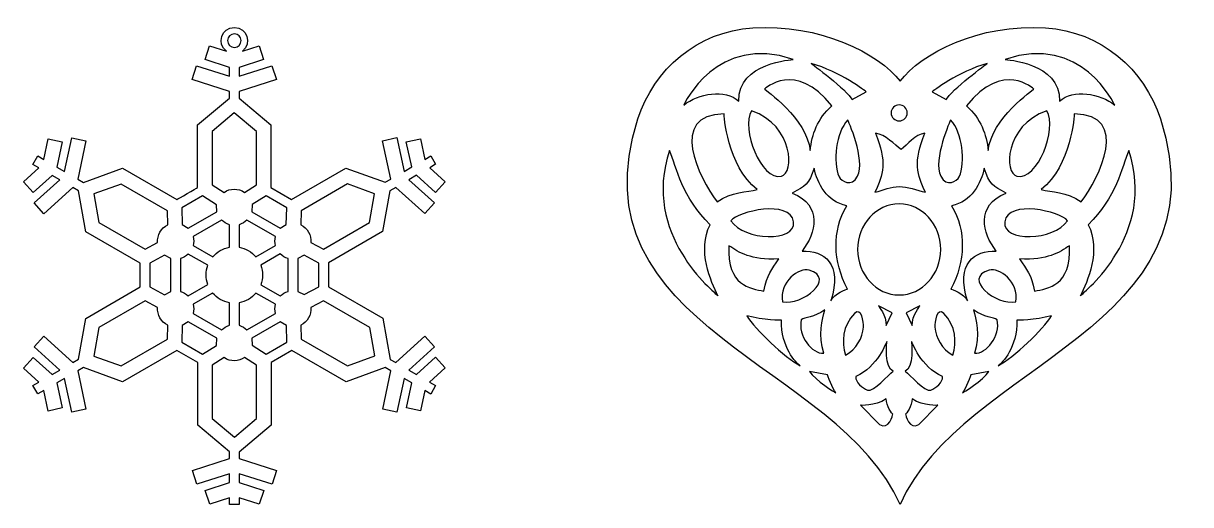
# Model space of a CAD drawing. Header units: centimetres. Extents: x 1 to 126, y -110 to -2.
# Drawn here: x 1.19 to 25.65, y -12.52 to -2.43 of the extents above; entities that cross this region are included whole.
import ezdxf

# ---------------------------------------------------------------- set-up
doc = ezdxf.new("R2010")
doc.units = ezdxf.units.CM
doc.header["$MEASUREMENT"] = 0
doc.layers.add('layer 1', color=7, linetype='Continuous')

msp = doc.modelspace()

# ---------------------------------------------------------------- linework, layer by layer
at = {"layer": 'layer 1', "color": 250}
for points, knots in [([(14.06746, -4.43382), (12.65799, -8.82804), (18.28776, -9.55958), (19.5581, -12.51751), (19.5581, -12.51751), (20.82845, -9.55958), (26.42103, -8.82804), (25.01157, -4.43382), (25.01157, -4.43382), (24.67808, -3.3941), (23.76987, -2.60537), (22.60718, -2.5269), (22.60718, -2.5269), (21.21073, -2.43265), (19.99552, -3.06581), (19.55803, -3.64617), (19.55803, -3.64617), (19.12054, -3.06581), (17.86829, -2.43265), (16.47185, -2.5269), (16.47185, -2.5269), (15.30916, -2.60537), (14.40095, -3.3941), (14.06746, -4.43382)], [0, 0, 0, 0, 0.14285714, 0.14285714, 0.14285714, 0.14285714, 0.28571429, 0.28571429, 0.28571429, 0.28571429, 0.42857143, 0.42857143, 0.42857143, 0.42857143, 0.57142857, 0.57142857, 0.57142857, 0.57142857, 0.71428571, 0.71428571, 0.71428571, 0.71428571, 1, 1, 1, 1]), ([(9.70433, -9.95137), (9.70433, -9.95137), (10.03212, -9.65341), (10.03212, -9.65341), (10.03212, -9.65341), (10.03212, -9.65341), (9.82827, -9.42917), (9.82827, -9.42917), (9.82827, -9.42917), (9.82827, -9.42917), (9.42881, -9.79228), (9.42881, -9.79228), (9.42881, -9.79228), (9.42881, -9.79228), (9.2681, -9.69954), (9.2681, -9.69954), (9.2681, -9.69954), (9.2681, -9.69954), (9.80513, -9.21139), (9.80513, -9.21139), (9.80513, -9.21139), (9.80513, -9.21139), (9.60141, -8.98706), (9.60141, -8.98706), (9.60141, -8.98706), (9.60141, -8.98706), (8.99263, -9.54046), (8.99263, -9.54046), (8.99263, -9.54046), (8.99263, -9.54046), (8.87556, -9.47292), (8.87556, -9.47292), (8.87556, -9.47292), (8.87556, -9.47292), (8.72156, -8.61053), (8.72156, -8.61053), (8.72156, -8.61053), (8.72156, -8.61053), (7.58279, -7.95459), (7.58279, -7.95459), (7.58279, -7.95459), (7.58279, -7.95459), (7.58239, -7.45276), (7.58239, -7.45276), (7.58239, -7.45276), (7.58239, -7.45276), (8.71993, -6.79493), (8.71993, -6.79493), (8.71993, -6.79493), (8.71993, -6.79493), (8.87128, -5.93919), (8.87128, -5.93919), (8.87128, -5.93919), (8.87128, -5.93919), (8.99321, -5.8688), (8.99321, -5.8688), (8.99321, -5.8688), (8.99321, -5.8688), (9.6002, -6.41877), (9.6002, -6.41877), (9.6002, -6.41877), (9.6002, -6.41877), (9.80369, -6.19415), (9.80369, -6.19415), (9.80369, -6.19415), (9.80369, -6.19415), (9.2689, -5.70964), (9.2689, -5.70964), (9.2689, -5.70964), (9.2689, -5.70964), (9.42959, -5.61686), (9.42959, -5.61686), (9.42959, -5.61686), (9.42959, -5.61686), (9.82631, -5.97628), (9.82631, -5.97628), (9.82631, -5.97628), (9.82631, -5.97628), (10.02988, -5.75169), (10.02988, -5.75169), (10.02988, -5.75169), (10.02988, -5.75169), (9.70532, -5.45766), (9.70532, -5.45766), (9.70532, -5.45766), (9.70532, -5.45766), (9.82962, -5.38589), (9.82962, -5.38589), (9.82962, -5.38589), (9.82962, -5.38589), (9.72861, -5.21096), (9.72861, -5.21096), (9.72861, -5.21096), (9.72861, -5.21096), (9.60345, -5.28322), (9.60345, -5.28322), (9.60345, -5.28322), (9.60345, -5.28322), (9.50986, -4.85266), (9.50986, -4.85266), (9.50986, -4.85266), (9.50986, -4.85266), (9.21376, -4.91704), (9.21376, -4.91704), (9.21376, -4.91704), (9.21376, -4.91704), (9.32791, -5.44231), (9.32791, -5.44231), (9.32791, -5.44231), (9.32791, -5.44231), (9.16728, -5.53503), (9.16728, -5.53503), (9.16728, -5.53503), (9.16728, -5.53503), (9.01365, -4.82796), (9.01365, -4.82796), (9.01365, -4.82796), (9.01365, -4.82796), (8.71749, -4.89228), (8.71749, -4.89228), (8.71749, -4.89228), (8.71749, -4.89228), (8.89171, -5.69415), (8.89171, -5.69415), (8.89171, -5.69415), (8.89171, -5.69415), (8.7725, -5.76296), (8.7725, -5.76296), (8.7725, -5.76296), (8.7725, -5.76296), (7.95126, -5.46584), (7.95126, -5.46584), (7.95126, -5.46584), (7.95126, -5.46584), (6.81371, -6.12371), (6.81371, -6.12371), (6.81371, -6.12371), (6.81371, -6.12371), (6.37899, -5.87302), (6.37899, -5.87302), (6.37899, -5.87302), (6.37899, -5.87302), (6.37835, -4.55906), (6.37835, -4.55906), (6.37835, -4.55906), (6.37835, -4.55906), (5.71327, -4), (5.71327, -4), (5.71327, -4), (5.71327, -4), (5.71326, -3.85905), (5.71326, -3.85905), (5.71326, -3.85905), (5.71326, -3.85905), (6.49296, -3.60854), (6.49296, -3.60854), (6.49296, -3.60854), (6.49296, -3.60854), (6.4003, -3.32008), (6.4003, -3.32008), (6.4003, -3.32008), (6.4003, -3.32008), (5.7133, -3.54076), (5.7133, -3.54076), (5.7133, -3.54076), (5.7133, -3.54076), (5.71329, -3.35512), (5.71329, -3.35512), (5.71329, -3.35512), (5.71329, -3.35512), (6.22296, -3.19141), (6.22296, -3.19141), (6.22296, -3.19141), (6.22296, -3.19141), (6.1303, -2.90286), (6.1303, -2.90286), (6.1303, -2.90286), (6.1303, -2.90286), (5.78256, -3.01458), (5.78256, -3.01458), (5.78256, -3.01458), (5.99096, -2.85417), (5.87815, -2.51751), (5.61364, -2.51751), (5.61364, -2.51751), (5.34641, -2.51751), (5.2354, -2.86), (5.44907, -3.01788), (5.44907, -3.01788), (5.44907, -3.01788), (5.09166, -2.90345), (5.09166, -2.90345), (5.09166, -2.90345), (5.09166, -2.90345), (4.9994, -3.19202), (4.9994, -3.19202), (4.9994, -3.19202), (4.9994, -3.19202), (5.51125, -3.35593), (5.51125, -3.35593), (5.51125, -3.35593), (5.51125, -3.35593), (5.51126, -3.54149), (5.51126, -3.54149), (5.51126, -3.54149), (5.51126, -3.54149), (4.82208, -3.32088), (4.82208, -3.32088), (4.82208, -3.32088), (4.82208, -3.32088), (4.72978, -3.60943), (4.72978, -3.60943), (4.72978, -3.60943), (4.72978, -3.60943), (5.51125, -3.8597), (5.51125, -3.8597), (5.51125, -3.8597), (5.51125, -3.8597), (5.51129, -3.99704), (5.51129, -3.99704), (5.51129, -3.99704), (5.51129, -3.99704), (4.84303, -4.55979), (4.84303, -4.55979), (4.84303, -4.55979), (4.84303, -4.55979), (4.84372, -5.8739), (4.84372, -5.8739), (4.84372, -5.8739), (4.82518, -5.88461), (4.42767, -6.11427), (4.40923, -6.12493), (4.40923, -6.12493), (4.40923, -6.12493), (3.27098, -5.46815), (3.27098, -5.46815), (3.27098, -5.46815), (3.27098, -5.46815), (2.45329, -5.7649), (2.45329, -5.7649), (2.45329, -5.7649), (2.45329, -5.7649), (2.33207, -5.69489), (2.33207, -5.69489), (2.33207, -5.69489), (2.33207, -5.69489), (2.5054, -4.89346), (2.5054, -4.89346), (2.5054, -4.89346), (2.5054, -4.89346), (2.20918, -4.82943), (2.20918, -4.82943), (2.20918, -4.82943), (2.20918, -4.82943), (2.0564, -5.53577), (2.0564, -5.53577), (2.0564, -5.53577), (2.0564, -5.53577), (1.89574, -5.44301), (1.89574, -5.44301), (1.89574, -5.44301), (1.89574, -5.44301), (2.0091, -4.91864), (2.0091, -4.91864), (2.0091, -4.91864), (2.0091, -4.91864), (1.71291, -4.8546), (1.71291, -4.8546), (1.71291, -4.8546), (1.71291, -4.8546), (1.62001, -5.28385), (1.62001, -5.28385), (1.62001, -5.28385), (1.62001, -5.28385), (1.49534, -5.21187), (1.49534, -5.21187), (1.49534, -5.21187), (1.49534, -5.21187), (1.39436, -5.38686), (1.39436, -5.38686), (1.39436, -5.38686), (1.39436, -5.38686), (1.51913, -5.45887), (1.51913, -5.45887), (1.51913, -5.45887), (1.51913, -5.45887), (1.19393, -5.75412), (1.19393, -5.75412), (1.19393, -5.75412), (1.19393, -5.75412), (1.39759, -5.97846), (1.39759, -5.97846), (1.39759, -5.97846), (1.39759, -5.97846), (1.7947, -5.618), (1.7947, -5.618), (1.7947, -5.618), (1.7947, -5.618), (1.95543, -5.71076), (1.95543, -5.71076), (1.95543, -5.71076), (1.95543, -5.71076), (1.42047, -6.19643), (1.42047, -6.19643), (1.42047, -6.19643), (1.42047, -6.19643), (1.62414, -6.42073), (1.62414, -6.42073), (1.62414, -6.42073), (1.62414, -6.42073), (2.23097, -5.86988), (2.23097, -5.86988), (2.23097, -5.86988), (2.23097, -5.86988), (2.35093, -5.9391), (2.35093, -5.9391), (2.35093, -5.9391), (2.35093, -5.9391), (2.50363, -6.79795), (2.50363, -6.79795), (2.50363, -6.79795), (2.50363, -6.79795), (3.64186, -7.45478), (3.64186, -7.45478), (3.64186, -7.45478), (3.64186, -7.45478), (3.64193, -7.95649), (3.64193, -7.95649), (3.64193, -7.95649), (3.64193, -7.95649), (2.50389, -8.61354), (2.50389, -8.61354), (2.50389, -8.61354), (2.50389, -8.61354), (2.35185, -9.46986), (2.35185, -9.46986), (2.35185, -9.46986), (2.35185, -9.46986), (2.2305, -9.53993), (2.2305, -9.53993), (2.2305, -9.53993), (2.2305, -9.53993), (1.62325, -8.98916), (1.62325, -8.98916), (1.62325, -8.98916), (1.62325, -8.98916), (1.41972, -9.21347), (1.41972, -9.21347), (1.41972, -9.21347), (1.41972, -9.21347), (1.95487, -9.69906), (1.95487, -9.69906), (1.95487, -9.69906), (1.95487, -9.69906), (1.79413, -9.79187), (1.79413, -9.79187), (1.79413, -9.79187), (1.79413, -9.79187), (1.39682, -9.4314), (1.39682, -9.4314), (1.39682, -9.4314), (1.39682, -9.4314), (1.19319, -9.6559), (1.19319, -9.6559), (1.19319, -9.6559), (1.19319, -9.6559), (1.5185, -9.951), (1.5185, -9.951), (1.5185, -9.951), (1.5185, -9.951), (1.39374, -10.02303), (1.39374, -10.02303), (1.39374, -10.02303), (1.39374, -10.02303), (1.49474, -10.19798), (1.49474, -10.19798), (1.49474, -10.19798), (1.49474, -10.19798), (1.6195, -10.12594), (1.6195, -10.12594), (1.6195, -10.12594), (1.6195, -10.12594), (1.71244, -10.55525), (1.71244, -10.55525), (1.71244, -10.55525), (1.71244, -10.55525), (2.00865, -10.49111), (2.00865, -10.49111), (2.00865, -10.49111), (2.00865, -10.49111), (1.89514, -9.9668), (1.89514, -9.9668), (1.89514, -9.9668), (1.89514, -9.9668), (2.05587, -9.87401), (2.05587, -9.87401), (2.05587, -9.87401), (2.05587, -9.87401), (2.20879, -10.58032), (2.20879, -10.58032), (2.20879, -10.58032), (2.20879, -10.58032), (2.50488, -10.51618), (2.50488, -10.51618), (2.50488, -10.51618), (2.50488, -10.51618), (2.33151, -9.71487), (2.33151, -9.71487), (2.33151, -9.71487), (2.33151, -9.71487), (2.4512, -9.64576), (2.4512, -9.64576), (2.4512, -9.64576), (2.4512, -9.64576), (3.2716, -9.94323), (3.2716, -9.94323), (3.2716, -9.94323), (3.2716, -9.94323), (4.4098, -9.28609), (4.4098, -9.28609), (4.4098, -9.28609), (4.4098, -9.28609), (4.84687, -9.53813), (4.84687, -9.53813), (4.84687, -9.53813), (4.84687, -9.53813), (4.8485, -10.85232), (4.8485, -10.85232), (4.8485, -10.85232), (4.8485, -10.85232), (5.51114, -11.40842), (5.51114, -11.40842), (5.51114, -11.40842), (5.51114, -11.40842), (5.51114, -11.55274), (5.51114, -11.55274), (5.51114, -11.55274), (5.51114, -11.55274), (4.73456, -11.80292), (4.73456, -11.80292), (4.73456, -11.80292), (4.73456, -11.80292), (4.82751, -12.09132), (4.82751, -12.09132), (4.82751, -12.09132), (4.82751, -12.09132), (5.51113, -11.8711), (5.51113, -11.8711), (5.51113, -11.8711), (5.51113, -11.8711), (5.51114, -12.05666), (5.51114, -12.05666), (5.51114, -12.05666), (5.51114, -12.05666), (5.00487, -12.21976), (5.00487, -12.21976), (5.00487, -12.21976), (5.00487, -12.21976), (5.09777, -12.5082), (5.09777, -12.5082), (5.09777, -12.5082), (5.09777, -12.5082), (5.51118, -12.37514), (5.51118, -12.37514), (5.51118, -12.37514), (5.51118, -12.37514), (5.51114, -12.5175), (5.51114, -12.5175), (5.51114, -12.5175), (5.51114, -12.5175), (5.71323, -12.51751), (5.71323, -12.51751), (5.71323, -12.51751), (5.71323, -12.51751), (5.71321, -12.37183), (5.71321, -12.37183), (5.71321, -12.37183), (5.71321, -12.37183), (6.13635, -12.50691), (6.13635, -12.50691), (6.13635, -12.50691), (6.13635, -12.50691), (6.22855, -12.21826), (6.22855, -12.21826), (6.22855, -12.21826), (6.22855, -12.21826), (5.71318, -12.05365), (5.71318, -12.05365), (5.71318, -12.05365), (5.71318, -12.05365), (5.71319, -11.86822), (5.71319, -11.86822), (5.71319, -11.86822), (5.71319, -11.86822), (6.40562, -12.08933), (6.40562, -12.08933), (6.40562, -12.08933), (6.40562, -12.08933), (6.49779, -11.8007), (6.49779, -11.8007), (6.49779, -11.8007), (6.49779, -11.8007), (5.71318, -11.55011), (5.71318, -11.55011), (5.71318, -11.55011), (5.71318, -11.55011), (5.71318, -11.4159), (5.71318, -11.4159), (5.71318, -11.4159), (5.71318, -11.4159), (6.3838, -10.85049), (6.3838, -10.85049), (6.3838, -10.85049), (6.3838, -10.85049), (6.38209, -9.53635), (6.38209, -9.53635), (6.38209, -9.53635), (6.38209, -9.53635), (6.81649, -9.28491), (6.81649, -9.28491), (6.81649, -9.28491), (6.81649, -9.28491), (7.95512, -9.94086), (7.95512, -9.94086), (7.95512, -9.94086), (7.95512, -9.94086), (8.76927, -9.64485), (8.76927, -9.64485), (8.76927, -9.64485), (8.76927, -9.64485), (8.89333, -9.71642), (8.89333, -9.71642), (8.89333, -9.71642), (8.89333, -9.71642), (8.72124, -10.515), (8.72124, -10.515), (8.72124, -10.515), (8.72124, -10.515), (9.01751, -10.57887), (9.01751, -10.57887), (9.01751, -10.57887), (9.01751, -10.57887), (9.16898, -9.87553), (9.16898, -9.87553), (9.16898, -9.87553), (9.16898, -9.87553), (9.32979, -9.96838), (9.32979, -9.96838), (9.32979, -9.96838), (9.32979, -9.96838), (9.21749, -10.48943), (9.21749, -10.48943), (9.21749, -10.48943), (9.21749, -10.48943), (9.51376, -10.5533), (9.51376, -10.5533), (9.51376, -10.5533), (9.51376, -10.5533), (9.60544, -10.12749), (9.60544, -10.12749), (9.60544, -10.12749), (9.60544, -10.12749), (9.72923, -10.19902), (9.72923, -10.19902), (9.72923, -10.19902), (9.72923, -10.19902), (9.83021, -10.02404), (9.83021, -10.02404), (9.83021, -10.02404), (9.83021, -10.02404), (9.70433, -9.95137), (9.70433, -9.95137)], [0, 0, 0, 0, 0.00694444, 0.00694444, 0.00694444, 0.00694444, 0.01388889, 0.01388889, 0.01388889, 0.01388889, 0.02083333, 0.02083333, 0.02083333, 0.02083333, 0.02777778, 0.02777778, 0.02777778, 0.02777778, 0.03472222, 0.03472222, 0.03472222, 0.03472222, 0.04166667, 0.04166667, 0.04166667, 0.04166667, 0.04861111, 0.04861111, 0.04861111, 0.04861111, 0.05555556, 0.05555556, 0.05555556, 0.05555556, 0.0625, 0.0625, 0.0625, 0.0625, 0.06944444, 0.06944444, 0.06944444, 0.06944444, 0.07638889, 0.07638889, 0.07638889, 0.07638889, 0.08333333, 0.08333333, 0.08333333, 0.08333333, 0.09027778, 0.09027778, 0.09027778, 0.09027778, 0.09722222, 0.09722222, 0.09722222, 0.09722222, 0.10416667, 0.10416667, 0.10416667, 0.10416667, 0.11111111, 0.11111111, 0.11111111, 0.11111111, 0.11805556, 0.11805556, 0.11805556, 0.11805556, 0.125, 0.125, 0.125, 0.125, 0.13194444, 0.13194444, 0.13194444, 0.13194444, 0.13888889, 0.13888889, 0.13888889, 0.13888889, 0.14583333, 0.14583333, 0.14583333, 0.14583333, 0.15277778, 0.15277778, 0.15277778, 0.15277778, 0.15972222, 0.15972222, 0.15972222, 0.15972222, 0.16666667, 0.16666667, 0.16666667, 0.16666667, 0.17361111, 0.17361111, 0.17361111, 0.17361111, 0.18055556, 0.18055556, 0.18055556, 0.18055556, 0.1875, 0.1875, 0.1875, 0.1875, 0.19444444, 0.19444444, 0.19444444, 0.19444444, 0.20138889, 0.20138889, 0.20138889, 0.20138889, 0.20833333, 0.20833333, 0.20833333, 0.20833333, 0.21527778, 0.21527778, 0.21527778, 0.21527778, 0.22222222, 0.22222222, 0.22222222, 0.22222222, 0.22916667, 0.22916667, 0.22916667, 0.22916667, 0.23611111, 0.23611111, 0.23611111, 0.23611111, 0.24305556, 0.24305556, 0.24305556, 0.24305556, 0.25, 0.25, 0.25, 0.25, 0.25694444, 0.25694444, 0.25694444, 0.25694444, 0.26388889, 0.26388889, 0.26388889, 0.26388889, 0.27083333, 0.27083333, 0.27083333, 0.27083333, 0.27777778, 0.27777778, 0.27777778, 0.27777778, 0.28472222, 0.28472222, 0.28472222, 0.28472222, 0.29166667, 0.29166667, 0.29166667, 0.29166667, 0.29861111, 0.29861111, 0.29861111, 0.29861111, 0.30555556, 0.30555556, 0.30555556, 0.30555556, 0.3125, 0.3125, 0.3125, 0.3125, 0.31944444, 0.31944444, 0.31944444, 0.31944444, 0.32638889, 0.32638889, 0.32638889, 0.32638889, 0.33333333, 0.33333333, 0.33333333, 0.33333333, 0.34027778, 0.34027778, 0.34027778, 0.34027778, 0.34722222, 0.34722222, 0.34722222, 0.34722222, 0.35416667, 0.35416667, 0.35416667, 0.35416667, 0.36111111, 0.36111111, 0.36111111, 0.36111111, 0.36805556, 0.36805556, 0.36805556, 0.36805556, 0.375, 0.375, 0.375, 0.375, 0.38194444, 0.38194444, 0.38194444, 0.38194444, 0.38888889, 0.38888889, 0.38888889, 0.38888889, 0.39583333, 0.39583333, 0.39583333, 0.39583333, 0.40277778, 0.40277778, 0.40277778, 0.40277778, 0.40972222, 0.40972222, 0.40972222, 0.40972222, 0.41666667, 0.41666667, 0.41666667, 0.41666667, 0.42361111, 0.42361111, 0.42361111, 0.42361111, 0.43055556, 0.43055556, 0.43055556, 0.43055556, 0.4375, 0.4375, 0.4375, 0.4375, 0.44444444, 0.44444444, 0.44444444, 0.44444444, 0.45138889, 0.45138889, 0.45138889, 0.45138889, 0.45833333, 0.45833333, 0.45833333, 0.45833333, 0.46527778, 0.46527778, 0.46527778, 0.46527778, 0.47222222, 0.47222222, 0.47222222, 0.47222222, 0.47916667, 0.47916667, 0.47916667, 0.47916667, 0.48611111, 0.48611111, 0.48611111, 0.48611111, 0.49305556, 0.49305556, 0.49305556, 0.49305556, 0.5, 0.5, 0.5, 0.5, 0.50694444, 0.50694444, 0.50694444, 0.50694444, 0.51388889, 0.51388889, 0.51388889, 0.51388889, 0.52083333, 0.52083333, 0.52083333, 0.52083333, 0.52777778, 0.52777778, 0.52777778, 0.52777778, 0.53472222, 0.53472222, 0.53472222, 0.53472222, 0.54166667, 0.54166667, 0.54166667, 0.54166667, 0.54861111, 0.54861111, 0.54861111, 0.54861111, 0.55555556, 0.55555556, 0.55555556, 0.55555556, 0.5625, 0.5625, 0.5625, 0.5625, 0.56944444, 0.56944444, 0.56944444, 0.56944444, 0.57638889, 0.57638889, 0.57638889, 0.57638889, 0.58333333, 0.58333333, 0.58333333, 0.58333333, 0.59027778, 0.59027778, 0.59027778, 0.59027778, 0.59722222, 0.59722222, 0.59722222, 0.59722222, 0.60416667, 0.60416667, 0.60416667, 0.60416667, 0.61111111, 0.61111111, 0.61111111, 0.61111111, 0.61805556, 0.61805556, 0.61805556, 0.61805556, 0.625, 0.625, 0.625, 0.625, 0.63194444, 0.63194444, 0.63194444, 0.63194444, 0.63888889, 0.63888889, 0.63888889, 0.63888889, 0.64583333, 0.64583333, 0.64583333, 0.64583333, 0.65277778, 0.65277778, 0.65277778, 0.65277778, 0.65972222, 0.65972222, 0.65972222, 0.65972222, 0.66666667, 0.66666667, 0.66666667, 0.66666667, 0.67361111, 0.67361111, 0.67361111, 0.67361111, 0.68055556, 0.68055556, 0.68055556, 0.68055556, 0.6875, 0.6875, 0.6875, 0.6875, 0.69444444, 0.69444444, 0.69444444, 0.69444444, 0.70138889, 0.70138889, 0.70138889, 0.70138889, 0.70833333, 0.70833333, 0.70833333, 0.70833333, 0.71527778, 0.71527778, 0.71527778, 0.71527778, 0.72222222, 0.72222222, 0.72222222, 0.72222222, 0.72916667, 0.72916667, 0.72916667, 0.72916667, 0.73611111, 0.73611111, 0.73611111, 0.73611111, 0.74305556, 0.74305556, 0.74305556, 0.74305556, 0.75, 0.75, 0.75, 0.75, 0.75694444, 0.75694444, 0.75694444, 0.75694444, 0.76388889, 0.76388889, 0.76388889, 0.76388889, 0.77083333, 0.77083333, 0.77083333, 0.77083333, 0.77777778, 0.77777778, 0.77777778, 0.77777778, 0.78472222, 0.78472222, 0.78472222, 0.78472222, 0.79166667, 0.79166667, 0.79166667, 0.79166667, 0.79861111, 0.79861111, 0.79861111, 0.79861111, 0.80555556, 0.80555556, 0.80555556, 0.80555556, 0.8125, 0.8125, 0.8125, 0.8125, 0.81944444, 0.81944444, 0.81944444, 0.81944444, 0.82638889, 0.82638889, 0.82638889, 0.82638889, 0.83333333, 0.83333333, 0.83333333, 0.83333333, 0.84027778, 0.84027778, 0.84027778, 0.84027778, 0.84722222, 0.84722222, 0.84722222, 0.84722222, 0.85416667, 0.85416667, 0.85416667, 0.85416667, 0.86111111, 0.86111111, 0.86111111, 0.86111111, 0.86805556, 0.86805556, 0.86805556, 0.86805556, 0.875, 0.875, 0.875, 0.875, 0.88194444, 0.88194444, 0.88194444, 0.88194444, 0.88888889, 0.88888889, 0.88888889, 0.88888889, 0.89583333, 0.89583333, 0.89583333, 0.89583333, 0.90277778, 0.90277778, 0.90277778, 0.90277778, 0.90972222, 0.90972222, 0.90972222, 0.90972222, 0.91666667, 0.91666667, 0.91666667, 0.91666667, 0.92361111, 0.92361111, 0.92361111, 0.92361111, 0.93055556, 0.93055556, 0.93055556, 0.93055556, 0.9375, 0.9375, 0.9375, 0.9375, 0.94444444, 0.94444444, 0.94444444, 0.94444444, 0.95138889, 0.95138889, 0.95138889, 0.95138889, 0.95833333, 0.95833333, 0.95833333, 0.95833333, 0.96527778, 0.96527778, 0.96527778, 0.96527778, 0.97222222, 0.97222222, 0.97222222, 0.97222222, 0.97916667, 0.97916667, 0.97916667, 0.97916667, 0.98611111, 0.98611111, 0.98611111, 0.98611111, 1, 1, 1, 1]), ([(5.61364, -2.65298), (5.69194, -2.65298), (5.75543, -2.71646), (5.75543, -2.79476), (5.75543, -2.79476), (5.75543, -2.87306), (5.69194, -2.93655), (5.61364, -2.93655), (5.61364, -2.93655), (5.53534, -2.93655), (5.47186, -2.87306), (5.47186, -2.79476), (5.47186, -2.79476), (5.47186, -2.71646), (5.53534, -2.65298), (5.61364, -2.65298)], [0, 0, 0, 0, 0.2, 0.2, 0.2, 0.2, 0.4, 0.4, 0.4, 0.4, 0.6, 0.6, 0.6, 0.6, 1, 1, 1, 1]), ([(17.32169, -3.19018), (17.32169, -3.19018), (16.16096, -3.25235), (16.18169, -4.06074), (16.18169, -4.06074), (15.89149, -3.812), (15.33186, -3.89491), (15.02572, -4.14579), (15.02572, -4.14579), (15.02572, -4.14579), (15.72567, -2.63054), (17.32169, -3.19018)], [0, 0, 0, 0, 0.25, 0.25, 0.25, 0.25, 0.5, 0.5, 0.5, 0.5, 1, 1, 1, 1]), ([(24.05401, -4.14579), (23.74789, -3.89491), (23.18825, -3.812), (22.89806, -4.06074), (22.89806, -4.06074), (22.91879, -3.25235), (21.75804, -3.19018), (21.75804, -3.19018), (21.75804, -3.19018), (23.35405, -2.63054), (24.05401, -4.14579), (24.05401, -4.14579)], [0, 0, 0, 0, 0.25, 0.25, 0.25, 0.25, 0.5, 0.5, 0.5, 0.5, 1, 1, 1, 1]), ([(18.13005, -4.16435), (17.82192, -4.42374), (17.71552, -4.76547), (17.67405, -5.09711), (17.67405, -5.09711), (17.61187, -4.43382), (16.72061, -3.812), (16.72061, -3.812), (16.72061, -3.812), (16.72061, -3.812), (17.36315, -3.19018), (18.13005, -4.16435)], [0, 0, 0, 0, 0.25, 0.25, 0.25, 0.25, 0.5, 0.5, 0.5, 0.5, 1, 1, 1, 1]), ([(18.84973, -3.86768), (18.84973, -3.86768), (18.55261, -4.03144), (18.55261, -4.03144), (18.55261, -4.03144), (18.46171, -3.83272), (17.69478, -3.27309), (17.69478, -3.27309), (17.69478, -3.27309), (18.29589, -3.4389), (18.84973, -3.86768), (18.84973, -3.86768)], [0, 0, 0, 0, 0.25, 0.25, 0.25, 0.25, 0.5, 0.5, 0.5, 0.5, 1, 1, 1, 1]), ([(20.52714, -4.03144), (20.52714, -4.03144), (20.23001, -3.86768), (20.23001, -3.86768), (20.23001, -3.86768), (20.23001, -3.86768), (20.78387, -3.4389), (21.38495, -3.27309), (21.38495, -3.27309), (21.38495, -3.27309), (20.61805, -3.83272), (20.52714, -4.03144)], [0, 0, 0, 0, 0.25, 0.25, 0.25, 0.25, 0.5, 0.5, 0.5, 0.5, 1, 1, 1, 1]), ([(21.40568, -5.09711), (21.36424, -4.76547), (21.25782, -4.42374), (20.94969, -4.16435), (20.94969, -4.16435), (21.71659, -3.19018), (22.35915, -3.812), (22.35915, -3.812), (22.35915, -3.812), (22.35915, -3.812), (21.46787, -4.43382), (21.40568, -5.09711)], [0, 0, 0, 0, 0.25, 0.25, 0.25, 0.25, 0.5, 0.5, 0.5, 0.5, 1, 1, 1, 1]), ([(19.53987, -4.4778), (19.44688, -4.4778), (19.37151, -4.40244), (19.37151, -4.30946), (19.37151, -4.30946), (19.37151, -4.21648), (19.44688, -4.1411), (19.53987, -4.1411), (19.53987, -4.1411), (19.63285, -4.1411), (19.70821, -4.21648), (19.70821, -4.30946), (19.70821, -4.30946), (19.70821, -4.40244), (19.63285, -4.4778), (19.53987, -4.4778)], [0, 0, 0, 0, 0.2, 0.2, 0.2, 0.2, 0.4, 0.4, 0.4, 0.4, 0.6, 0.6, 0.6, 0.6, 1, 1, 1, 1]), ([(6.0754, -4.70029), (6.0754, -4.70029), (6.07597, -5.81827), (6.07597, -5.81827), (6.07597, -5.81827), (6.07597, -5.81827), (5.82634, -5.974), (5.82634, -5.974), (5.82634, -5.974), (5.69682, -5.88523), (5.52653, -5.88552), (5.39732, -5.97474), (5.39732, -5.97474), (5.39732, -5.97474), (5.14663, -5.81876), (5.14663, -5.81876), (5.14663, -5.81876), (5.14663, -5.81876), (5.1461, -4.70068), (5.1461, -4.70068), (5.1461, -4.70068), (5.1461, -4.70068), (5.61058, -4.30958), (5.61058, -4.30958), (5.61058, -4.30958), (5.61058, -4.30958), (6.0754, -4.70029), (6.0754, -4.70029)], [0, 0, 0, 0, 0.125, 0.125, 0.125, 0.125, 0.25, 0.25, 0.25, 0.25, 0.375, 0.375, 0.375, 0.375, 0.5, 0.5, 0.5, 0.5, 0.625, 0.625, 0.625, 0.625, 0.75, 0.75, 0.75, 0.75, 1, 1, 1, 1]), ([(16.56333, -5.91125), (16.35504, -5.9847), (16.02812, -5.94544), (15.72567, -6.17493), (15.72567, -6.17493), (15.3451, -5.65892), (14.6893, -4.35091), (15.87077, -4.33018), (15.87077, -4.33018), (15.87077, -4.33018), (15.93294, -5.42873), (16.56333, -5.91125)], [0, 0, 0, 0, 0.25, 0.25, 0.25, 0.25, 0.5, 0.5, 0.5, 0.5, 1, 1, 1, 1]), ([(17.07297, -5.63602), (16.6378, -5.72669), (16.22313, -4.64109), (16.44748, -4.26472), (16.44748, -4.26472), (17.34241, -4.57891), (17.34129, -5.5801), (17.07297, -5.63602)], [0, 0, 0, 0, 0.33333333, 0.33333333, 0.33333333, 0.33333333, 1, 1, 1, 1]), ([(22.63227, -4.26472), (22.85661, -4.64109), (22.44194, -5.72669), (22.00678, -5.63602), (22.00678, -5.63602), (21.73845, -5.5801), (21.73731, -4.57891), (22.63227, -4.26472)], [0, 0, 0, 0, 0.33333333, 0.33333333, 0.33333333, 0.33333333, 1, 1, 1, 1]), ([(23.35405, -6.17493), (23.05162, -5.94544), (22.7247, -5.9847), (22.51641, -5.91125), (22.51641, -5.91125), (23.14678, -5.42873), (23.20897, -4.33018), (23.20897, -4.33018), (23.20897, -4.33018), (24.39042, -4.35091), (23.73464, -5.65892), (23.35405, -6.17493)], [0, 0, 0, 0, 0.25, 0.25, 0.25, 0.25, 0.5, 0.5, 0.5, 0.5, 1, 1, 1, 1]), ([(18.66897, -5.63602), (18.5446, -5.88474), (18.32867, -5.72869), (18.28024, -5.65152), (18.28024, -5.65152), (18.14617, -5.33631), (18.21335, -4.72534), (18.46171, -4.45455), (18.46171, -4.45455), (18.46171, -4.45455), (18.842, -5.28995), (18.66897, -5.63602)], [0, 0, 0, 0, 0.25, 0.25, 0.25, 0.25, 0.5, 0.5, 0.5, 0.5, 1, 1, 1, 1]), ([(20.7995, -5.65152), (20.75106, -5.72869), (20.53514, -5.88474), (20.41077, -5.63602), (20.41077, -5.63602), (20.23774, -5.28995), (20.61805, -4.45455), (20.61805, -4.45455), (20.61805, -4.45455), (20.86639, -4.72534), (20.93358, -5.33631), (20.7995, -5.65152)], [0, 0, 0, 0, 0.25, 0.25, 0.25, 0.25, 0.5, 0.5, 0.5, 0.5, 1, 1, 1, 1]), ([(20.09128, -5.97329), (19.90603, -5.92104), (19.71367, -5.85413), (19.54085, -5.85443), (19.54085, -5.85443), (19.36806, -5.85413), (19.21447, -5.92104), (19.02922, -5.97329), (19.02922, -5.97329), (19.20789, -5.59455), (19.29079, -5.34583), (19.04086, -4.73621), (19.04086, -4.73621), (19.24992, -4.75229), (19.44883, -4.98391), (19.58098, -5.07826), (19.58098, -5.07826), (19.71313, -4.98391), (19.87058, -4.75229), (20.07965, -4.73621), (20.07965, -4.73621), (19.82972, -5.34583), (19.91262, -5.59455), (20.09128, -5.97329)], [0, 0, 0, 0, 0.14285714, 0.14285714, 0.14285714, 0.14285714, 0.28571429, 0.28571429, 0.28571429, 0.28571429, 0.42857143, 0.42857143, 0.42857143, 0.42857143, 0.57142857, 0.57142857, 0.57142857, 0.57142857, 0.71428571, 0.71428571, 0.71428571, 0.71428571, 1, 1, 1, 1]), ([(14.73073, -5.09711), (14.87048, -5.45051), (14.9995, -6.09201), (15.57987, -6.65165), (15.57987, -6.65165), (15.30294, -7.18617), (15.59843, -7.849), (15.74409, -8.14084), (15.74409, -8.14084), (15.6721, -8.06895), (14.13191, -6.85363), (14.73073, -5.09711)], [0, 0, 0, 0, 0.25, 0.25, 0.25, 0.25, 0.5, 0.5, 0.5, 0.5, 1, 1, 1, 1]), ([(23.49915, -6.65165), (24.07952, -6.09201), (24.20855, -5.45051), (24.34829, -5.09711), (24.34829, -5.09711), (24.94711, -6.85361), (23.40694, -8.06893), (23.33493, -8.14083), (23.33493, -8.14083), (23.4806, -7.84899), (23.77608, -7.18616), (23.49915, -6.65165)], [0, 0, 0, 0, 0.25, 0.25, 0.25, 0.25, 0.5, 0.5, 0.5, 0.5, 1, 1, 1, 1]), ([(18.4407, -6.25302), (18.12898, -6.78702), (18.15079, -7.41857), (18.45596, -8.00193), (18.45596, -8.00193), (18.45596, -8.00193), (18.17151, -8.08184), (18.10934, -8.24766), (18.10934, -8.24766), (18.35929, -7.46267), (17.96425, -7.19056), (17.50584, -7.20435), (17.50584, -7.20435), (17.80099, -6.8257), (17.94352, -6.25783), (17.30096, -5.98838), (17.30096, -5.98838), (17.57043, -5.84329), (17.65221, -5.80336), (17.75698, -5.47019), (17.75698, -5.47019), (17.82533, -5.78), (18.02642, -6.17493), (18.4407, -6.25302)], [0, 0, 0, 0, 0.14285714, 0.14285714, 0.14285714, 0.14285714, 0.28571429, 0.28571429, 0.28571429, 0.28571429, 0.42857143, 0.42857143, 0.42857143, 0.42857143, 0.57142857, 0.57142857, 0.57142857, 0.57142857, 0.71428571, 0.71428571, 0.71428571, 0.71428571, 1, 1, 1, 1]), ([(20.97041, -8.24766), (20.90822, -8.08184), (20.62378, -8.00193), (20.62378, -8.00193), (20.62378, -8.00193), (20.92896, -7.41857), (20.95076, -6.78702), (20.63905, -6.25302), (20.63905, -6.25302), (21.05332, -6.17493), (21.25441, -5.78), (21.32277, -5.47019), (21.32277, -5.47019), (21.42752, -5.80336), (21.50933, -5.84329), (21.77878, -5.98838), (21.77878, -5.98838), (21.13623, -6.25783), (21.27873, -6.8257), (21.5739, -7.20435), (21.5739, -7.20435), (21.11551, -7.19056), (20.72045, -7.46267), (20.97041, -8.24766)], [0, 0, 0, 0, 0.14285714, 0.14285714, 0.14285714, 0.14285714, 0.28571429, 0.28571429, 0.28571429, 0.28571429, 0.42857143, 0.42857143, 0.42857143, 0.42857143, 0.57142857, 0.57142857, 0.57142857, 0.57142857, 0.71428571, 0.71428571, 0.71428571, 0.71428571, 1, 1, 1, 1]), ([(4.00604, -7.02588), (4.00604, -7.02588), (3.74573, -7.16483), (3.74573, -7.16483), (3.74573, -7.16483), (3.74573, -7.16483), (2.77726, -6.60602), (2.77726, -6.60602), (2.77726, -6.60602), (2.77726, -6.60602), (2.67096, -6.00827), (2.67096, -6.00827), (2.67096, -6.00827), (2.67096, -6.00827), (3.24173, -5.8011), (3.24173, -5.8011), (3.24173, -5.8011), (3.24173, -5.8011), (4.21018, -6.35996), (4.21018, -6.35996), (4.21018, -6.35996), (4.21018, -6.35996), (4.22013, -6.65427), (4.22013, -6.65427), (4.22013, -6.65427), (4.07862, -6.72184), (3.99352, -6.86958), (4.00604, -7.02588)], [0, 0, 0, 0, 0.125, 0.125, 0.125, 0.125, 0.25, 0.25, 0.25, 0.25, 0.375, 0.375, 0.375, 0.375, 0.5, 0.5, 0.5, 0.5, 0.625, 0.625, 0.625, 0.625, 0.75, 0.75, 0.75, 0.75, 1, 1, 1, 1]), ([(7.47817, -7.16295), (7.47817, -7.16295), (7.21871, -7.02482), (7.21871, -7.02482), (7.21871, -7.02482), (7.23088, -6.86837), (7.14505, -6.72081), (7.0033, -6.65372), (7.0033, -6.65372), (7.0033, -6.65372), (7.01302, -6.35858), (7.01302, -6.35858), (7.01302, -6.35858), (7.01302, -6.35858), (7.98091, -5.79877), (7.98091, -5.79877), (7.98091, -5.79877), (7.98091, -5.79877), (8.55183, -6.00532), (8.55183, -6.00532), (8.55183, -6.00532), (8.55183, -6.00532), (8.44604, -6.60327), (8.44604, -6.60327), (8.44604, -6.60327), (8.44604, -6.60327), (7.47817, -7.16295), (7.47817, -7.16295)], [0, 0, 0, 0, 0.125, 0.125, 0.125, 0.125, 0.25, 0.25, 0.25, 0.25, 0.375, 0.375, 0.375, 0.375, 0.5, 0.5, 0.5, 0.5, 0.625, 0.625, 0.625, 0.625, 0.75, 0.75, 0.75, 0.75, 1, 1, 1, 1]), ([(5.23781, -6.2324), (5.23781, -6.2324), (5.24604, -6.38131), (5.24604, -6.38131), (5.24604, -6.38131), (5.24604, -6.38131), (4.64883, -6.72612), (4.64883, -6.72612), (4.64883, -6.72612), (4.64883, -6.72612), (4.52298, -6.64415), (4.52298, -6.64415), (4.52298, -6.64415), (4.52298, -6.64415), (4.51136, -6.29929), (4.51136, -6.29929), (4.51136, -6.29929), (4.51136, -6.29929), (4.94377, -6.0494), (4.94377, -6.0494), (4.94377, -6.0494), (4.94377, -6.0494), (5.23781, -6.2324), (5.23781, -6.2324)], [0, 0, 0, 0, 0.14285714, 0.14285714, 0.14285714, 0.14285714, 0.28571429, 0.28571429, 0.28571429, 0.28571429, 0.42857143, 0.42857143, 0.42857143, 0.42857143, 0.57142857, 0.57142857, 0.57142857, 0.57142857, 0.71428571, 0.71428571, 0.71428571, 0.71428571, 1, 1, 1, 1]), ([(6.71175, -6.29815), (6.71175, -6.29815), (6.7004, -6.64465), (6.7004, -6.64465), (6.7004, -6.64465), (6.7004, -6.64465), (6.57581, -6.72608), (6.57581, -6.72608), (6.57581, -6.72608), (6.57581, -6.72608), (5.97859, -6.38135), (5.97859, -6.38135), (5.97859, -6.38135), (5.97859, -6.38135), (5.98662, -6.23118), (5.98662, -6.23118), (5.98662, -6.23118), (5.98662, -6.23118), (6.27916, -6.04873), (6.27916, -6.04873), (6.27916, -6.04873), (6.27916, -6.04873), (6.71175, -6.29815), (6.71175, -6.29815)], [0, 0, 0, 0, 0.14285714, 0.14285714, 0.14285714, 0.14285714, 0.28571429, 0.28571429, 0.28571429, 0.28571429, 0.42857143, 0.42857143, 0.42857143, 0.42857143, 0.57142857, 0.57142857, 0.57142857, 0.57142857, 0.71428571, 0.71428571, 0.71428571, 0.71428571, 1, 1, 1, 1]), ([(17.32737, -6.59106), (17.38841, -7.02123), (16.2822, -6.99024), (16.01587, -6.56874), (16.01587, -6.56874), (16.15149, -6.37654), (17.25951, -6.11274), (17.32737, -6.59106)], [0, 0, 0, 0, 0.33333333, 0.33333333, 0.33333333, 0.33333333, 1, 1, 1, 1]), ([(23.06388, -6.56874), (22.79755, -6.99024), (21.69134, -7.02123), (21.75237, -6.59106), (21.75237, -6.59106), (21.82024, -6.11274), (22.92826, -6.37654), (23.06388, -6.56874)], [0, 0, 0, 0, 0.33333333, 0.33333333, 0.33333333, 0.33333333, 1, 1, 1, 1]), ([(20.41009, -7.16984), (20.41009, -7.69642), (20.02033, -8.1233), (19.53952, -8.1233), (19.53952, -8.1233), (19.05873, -8.1233), (18.66897, -7.69642), (18.66897, -7.16984), (18.66897, -7.16984), (18.66897, -6.64325), (19.05873, -6.21638), (19.53952, -6.21638), (19.53952, -6.21638), (20.02033, -6.21638), (20.41009, -6.64325), (20.41009, -7.16984)], [0, 0, 0, 0, 0.2, 0.2, 0.2, 0.2, 0.4, 0.4, 0.4, 0.4, 0.6, 0.6, 0.6, 0.6, 1, 1, 1, 1]), ([(5.51121, -7.12379), (5.37125, -7.14815), (5.25016, -7.21805), (5.1591, -7.32711), (5.1591, -7.32711), (5.1591, -7.32711), (4.74985, -7.09085), (4.74985, -7.09085), (4.74985, -7.09085), (4.76623, -7.02764), (4.76592, -6.96238), (4.75001, -6.90099), (4.75001, -6.90099), (4.75001, -6.90099), (5.34684, -6.55641), (5.34684, -6.55641), (5.34684, -6.55641), (5.39203, -6.60085), (5.44837, -6.63374), (5.51125, -6.65115), (5.51125, -6.65115), (5.51125, -6.65115), (5.51121, -7.12379), (5.51121, -7.12379)], [0, 0, 0, 0, 0.14285714, 0.14285714, 0.14285714, 0.14285714, 0.28571429, 0.28571429, 0.28571429, 0.28571429, 0.42857143, 0.42857143, 0.42857143, 0.42857143, 0.57142857, 0.57142857, 0.57142857, 0.57142857, 0.71428571, 0.71428571, 0.71428571, 0.71428571, 1, 1, 1, 1]), ([(6.47442, -7.08977), (6.47442, -7.08977), (6.06485, -7.32623), (6.06485, -7.32623), (6.06485, -7.32623), (5.97341, -7.21691), (5.84793, -7.14679), (5.71322, -7.12334), (5.71322, -7.12334), (5.71322, -7.12334), (5.71325, -6.65121), (5.71325, -6.65121), (5.71325, -6.65121), (5.77614, -6.63382), (5.83254, -6.60091), (5.87779, -6.55644), (5.87779, -6.55644), (5.87779, -6.55644), (6.47456, -6.90099), (6.47456, -6.90099), (6.47456, -6.90099), (6.45874, -6.96202), (6.45833, -7.02694), (6.47442, -7.08977)], [0, 0, 0, 0, 0.14285714, 0.14285714, 0.14285714, 0.14285714, 0.28571429, 0.28571429, 0.28571429, 0.28571429, 0.42857143, 0.42857143, 0.42857143, 0.42857143, 0.57142857, 0.57142857, 0.57142857, 0.57142857, 0.71428571, 0.71428571, 0.71428571, 0.71428571, 1, 1, 1, 1]), ([(4.28245, -7.36055), (4.28245, -7.36055), (4.28248, -8.05014), (4.28248, -8.05014), (4.28248, -8.05014), (4.28248, -8.05014), (4.14889, -8.11798), (4.14889, -8.11798), (4.14889, -8.11798), (4.14889, -8.11798), (3.84397, -7.9553), (3.84397, -7.9553), (3.84397, -7.9553), (3.84397, -7.9553), (3.8439, -7.45589), (3.8439, -7.45589), (3.8439, -7.45589), (3.8439, -7.45589), (4.14913, -7.29297), (4.14913, -7.29297), (4.14913, -7.29297), (4.14913, -7.29297), (4.28245, -7.36055), (4.28245, -7.36055)], [0, 0, 0, 0, 0.14285714, 0.14285714, 0.14285714, 0.14285714, 0.28571429, 0.28571429, 0.28571429, 0.28571429, 0.42857143, 0.42857143, 0.42857143, 0.42857143, 0.57142857, 0.57142857, 0.57142857, 0.57142857, 0.71428571, 0.71428571, 0.71428571, 0.71428571, 1, 1, 1, 1]), ([(5.05773, -7.5019), (5.01075, -7.63024), (5.00873, -7.77391), (5.05769, -7.90771), (5.05769, -7.90771), (5.05769, -7.90771), (4.64814, -8.14418), (4.64814, -8.14418), (4.64814, -8.14418), (4.60173, -8.09882), (4.54529, -8.06669), (4.48449, -8.04989), (4.48449, -8.04989), (4.48449, -8.04989), (4.48445, -7.36082), (4.48445, -7.36082), (4.48445, -7.36082), (4.5456, -7.34393), (4.6023, -7.31153), (4.6488, -7.26577), (4.6488, -7.26577), (4.6488, -7.26577), (5.05773, -7.5019), (5.05773, -7.5019)], [0, 0, 0, 0, 0.14285714, 0.14285714, 0.14285714, 0.14285714, 0.28571429, 0.28571429, 0.28571429, 0.28571429, 0.42857143, 0.42857143, 0.42857143, 0.42857143, 0.57142857, 0.57142857, 0.57142857, 0.57142857, 0.71428571, 0.71428571, 0.71428571, 0.71428571, 1, 1, 1, 1]), ([(6.74008, -7.36082), (6.74008, -7.36082), (6.74008, -8.04996), (6.74008, -8.04996), (6.74008, -8.04996), (6.67893, -8.06684), (6.62222, -8.0992), (6.5757, -8.145), (6.5757, -8.145), (6.5757, -8.145), (6.16686, -7.90893), (6.16686, -7.90893), (6.16686, -7.90893), (6.21412, -7.77992), (6.21588, -7.63548), (6.16615, -7.501), (6.16615, -7.501), (6.16615, -7.501), (6.57499, -7.26495), (6.57499, -7.26495), (6.57499, -7.26495), (6.62162, -7.31116), (6.67863, -7.34381), (6.74008, -7.36082)], [0, 0, 0, 0, 0.14285714, 0.14285714, 0.14285714, 0.14285714, 0.28571429, 0.28571429, 0.28571429, 0.28571429, 0.42857143, 0.42857143, 0.42857143, 0.42857143, 0.57142857, 0.57142857, 0.57142857, 0.57142857, 0.71428571, 0.71428571, 0.71428571, 0.71428571, 1, 1, 1, 1]), ([(7.38078, -7.95351), (7.38078, -7.95351), (7.07475, -8.11719), (7.07475, -8.11719), (7.07475, -8.11719), (7.07475, -8.11719), (6.94206, -8.05013), (6.94206, -8.05013), (6.94206, -8.05013), (6.94206, -8.05013), (6.94212, -7.36054), (6.94212, -7.36054), (6.94212, -7.36054), (6.94212, -7.36054), (7.0763, -7.29226), (7.0763, -7.29226), (7.0763, -7.29226), (7.0763, -7.29226), (7.38038, -7.45414), (7.38038, -7.45414), (7.38038, -7.45414), (7.38038, -7.45414), (7.38078, -7.95351), (7.38078, -7.95351)], [0, 0, 0, 0, 0.14285714, 0.14285714, 0.14285714, 0.14285714, 0.28571429, 0.28571429, 0.28571429, 0.28571429, 0.42857143, 0.42857143, 0.42857143, 0.42857143, 0.57142857, 0.57142857, 0.57142857, 0.57142857, 0.71428571, 0.71428571, 0.71428571, 0.71428571, 1, 1, 1, 1]), ([(17.01779, -7.36978), (16.87652, -7.59785), (16.76205, -7.68803), (16.70727, -8.04106), (16.70727, -8.04106), (16.42031, -7.98984), (15.93294, -7.93676), (15.97073, -7.09239), (15.97073, -7.09239), (16.18169, -7.23202), (16.43041, -7.39784), (17.01779, -7.36978)], [0, 0, 0, 0, 0.25, 0.25, 0.25, 0.25, 0.5, 0.5, 0.5, 0.5, 1, 1, 1, 1]), ([(22.37247, -8.04106), (22.31769, -7.68803), (22.20323, -7.59785), (22.06195, -7.36978), (22.06195, -7.36978), (22.64933, -7.39784), (22.89806, -7.23202), (23.10901, -7.09239), (23.10901, -7.09239), (23.14678, -7.93676), (22.65944, -7.98984), (22.37247, -8.04106)], [0, 0, 0, 0, 0.25, 0.25, 0.25, 0.25, 0.5, 0.5, 0.5, 0.5, 1, 1, 1, 1]), ([(17.65254, -7.60302), (18.23192, -7.77156), (17.50823, -8.35131), (17.09369, -8.26838), (17.09369, -8.26838), (17.0295, -7.84391), (17.44605, -7.54294), (17.65254, -7.60302)], [0, 0, 0, 0, 0.33333333, 0.33333333, 0.33333333, 0.33333333, 1, 1, 1, 1]), ([(21.98606, -8.26838), (21.5715, -8.35131), (20.84783, -7.77156), (21.42719, -7.60302), (21.42719, -7.60302), (21.63368, -7.54294), (22.05025, -7.84391), (21.98606, -8.26838)], [0, 0, 0, 0, 0.33333333, 0.33333333, 0.33333333, 0.33333333, 1, 1, 1, 1]), ([(4.22036, -8.75653), (4.22036, -8.75653), (4.2105, -9.05117), (4.2105, -9.05117), (4.2105, -9.05117), (4.2105, -9.05117), (3.24224, -9.6102), (3.24224, -9.6102), (3.24224, -9.6102), (3.24224, -9.6102), (2.67139, -9.4033), (2.67139, -9.4033), (2.67139, -9.4033), (2.67139, -9.4033), (2.7776, -8.80542), (2.7776, -8.80542), (2.7776, -8.80542), (2.7776, -8.80542), (3.74587, -8.24639), (3.74587, -8.24639), (3.74587, -8.24639), (3.74587, -8.24639), (4.00596, -8.38517), (4.00596, -8.38517), (4.00596, -8.38517), (3.99356, -8.54139), (4.07886, -8.68919), (4.22036, -8.75653)], [0, 0, 0, 0, 0.125, 0.125, 0.125, 0.125, 0.25, 0.25, 0.25, 0.25, 0.375, 0.375, 0.375, 0.375, 0.5, 0.5, 0.5, 0.5, 0.625, 0.625, 0.625, 0.625, 0.75, 0.75, 0.75, 0.75, 1, 1, 1, 1]), ([(5.51121, -8.2874), (5.51121, -8.2874), (5.51119, -8.75955), (5.51119, -8.75955), (5.51119, -8.75955), (5.4483, -8.77696), (5.39193, -8.8099), (5.34672, -8.8544), (5.34672, -8.8544), (5.34672, -8.8544), (4.74997, -8.5098), (4.74997, -8.5098), (4.74997, -8.5098), (4.766, -8.44806), (4.76621, -8.38239), (4.74953, -8.31889), (4.74953, -8.31889), (4.74953, -8.31889), (5.15841, -8.08283), (5.15841, -8.08283), (5.15841, -8.08283), (5.24993, -8.19309), (5.37588, -8.2638), (5.51121, -8.2874)], [0, 0, 0, 0, 0.14285714, 0.14285714, 0.14285714, 0.14285714, 0.28571429, 0.28571429, 0.28571429, 0.28571429, 0.42857143, 0.42857143, 0.42857143, 0.42857143, 0.57142857, 0.57142857, 0.57142857, 0.57142857, 0.71428571, 0.71428571, 0.71428571, 0.71428571, 1, 1, 1, 1]), ([(6.47459, -8.50984), (6.47459, -8.50984), (5.87783, -8.85437), (5.87783, -8.85437), (5.87783, -8.85437), (5.83258, -8.80988), (5.77614, -8.77695), (5.71318, -8.75955), (5.71318, -8.75955), (5.71318, -8.75955), (5.71321, -8.287), (5.71321, -8.287), (5.71321, -8.287), (5.85291, -8.26278), (5.97461, -8.19256), (6.06545, -8.0837), (6.06545, -8.0837), (6.06545, -8.0837), (6.47472, -8.31999), (6.47472, -8.31999), (6.47472, -8.31999), (6.45835, -8.38312), (6.45866, -8.44846), (6.47459, -8.50984)], [0, 0, 0, 0, 0.14285714, 0.14285714, 0.14285714, 0.14285714, 0.28571429, 0.28571429, 0.28571429, 0.28571429, 0.42857143, 0.42857143, 0.42857143, 0.42857143, 0.57142857, 0.57142857, 0.57142857, 0.57142857, 0.71428571, 0.71428571, 0.71428571, 0.71428571, 1, 1, 1, 1]), ([(8.44798, -8.80264), (8.44798, -8.80264), (8.55468, -9.40034), (8.55468, -9.40034), (8.55468, -9.40034), (8.55468, -9.40034), (7.9841, -9.6079), (7.9841, -9.6079), (7.9841, -9.6079), (7.9841, -9.6079), (7.01528, -9.0498), (7.01528, -9.0498), (7.01528, -9.0498), (7.01528, -9.0498), (7.00514, -8.75615), (7.00514, -8.75615), (7.00514, -8.75615), (7.14662, -8.68839), (7.23139, -8.54021), (7.2185, -8.38395), (7.2185, -8.38395), (7.2185, -8.38395), (7.4791, -8.24457), (7.4791, -8.24457), (7.4791, -8.24457), (7.4791, -8.24457), (8.44798, -8.80264), (8.44798, -8.80264)], [0, 0, 0, 0, 0.125, 0.125, 0.125, 0.125, 0.25, 0.25, 0.25, 0.25, 0.375, 0.375, 0.375, 0.375, 0.5, 0.5, 0.5, 0.5, 0.625, 0.625, 0.625, 0.625, 0.75, 0.75, 0.75, 0.75, 1, 1, 1, 1]), ([(17.98497, -8.43421), (17.92279, -8.62076), (17.83988, -8.97312), (17.96425, -9.34622), (17.96425, -9.34622), (17.70769, -9.36039), (17.41497, -8.98349), (17.48751, -8.64149), (17.48751, -8.64149), (17.56006, -8.58967), (17.75698, -8.60003), (17.98497, -8.43421)], [0, 0, 0, 0, 0.25, 0.25, 0.25, 0.25, 0.5, 0.5, 0.5, 0.5, 1, 1, 1, 1]), ([(18.79124, -8.79889), (18.77965, -9.0143), (18.64011, -9.26581), (18.41433, -9.38718), (18.41433, -9.38718), (18.32836, -9.11333), (18.35519, -8.76688), (18.60369, -8.51399), (18.60369, -8.51399), (18.75085, -8.36425), (18.79636, -8.70332), (18.79124, -8.79889)], [0, 0, 0, 0, 0.25, 0.25, 0.25, 0.25, 0.5, 0.5, 0.5, 0.5, 1, 1, 1, 1]), ([(19.39443, -8.49639), (19.39443, -8.49639), (19.27006, -8.76585), (19.27006, -8.76585), (19.27006, -8.76585), (19.27006, -8.54822), (19.10425, -8.35131), (19.10425, -8.35131), (19.10425, -8.35131), (19.10425, -8.35131), (19.39443, -8.49639), (19.39443, -8.49639)], [0, 0, 0, 0, 0.25, 0.25, 0.25, 0.25, 0.5, 0.5, 0.5, 0.5, 1, 1, 1, 1]), ([(19.97548, -8.35131), (19.97548, -8.35131), (19.80967, -8.54822), (19.80967, -8.76585), (19.80967, -8.76585), (19.80967, -8.76585), (19.68531, -8.49639), (19.68531, -8.49639), (19.68531, -8.49639), (19.68531, -8.49639), (19.97548, -8.35131), (19.97548, -8.35131)], [0, 0, 0, 0, 0.25, 0.25, 0.25, 0.25, 0.5, 0.5, 0.5, 0.5, 1, 1, 1, 1]), ([(20.47605, -8.51399), (20.72455, -8.76688), (20.75137, -9.11333), (20.66542, -9.38718), (20.66542, -9.38718), (20.43963, -9.26581), (20.30008, -9.0143), (20.2885, -8.79889), (20.2885, -8.79889), (20.28337, -8.70332), (20.3289, -8.36425), (20.47605, -8.51399)], [0, 0, 0, 0, 0.25, 0.25, 0.25, 0.25, 0.5, 0.5, 0.5, 0.5, 1, 1, 1, 1]), ([(21.11551, -9.34622), (21.23987, -8.97312), (21.15696, -8.62076), (21.09478, -8.43421), (21.09478, -8.43421), (21.32277, -8.60003), (21.51968, -8.58967), (21.59223, -8.64149), (21.59223, -8.64149), (21.66477, -8.98349), (21.37207, -9.36039), (21.11551, -9.34622)], [0, 0, 0, 0, 0.25, 0.25, 0.25, 0.25, 0.5, 0.5, 0.5, 0.5, 1, 1, 1, 1]), ([(5.24594, -9.02946), (5.24594, -9.02946), (5.23814, -9.18041), (5.23814, -9.18041), (5.23814, -9.18041), (5.23814, -9.18041), (4.94666, -9.36248), (4.94666, -9.36248), (4.94666, -9.36248), (4.94666, -9.36248), (4.51168, -9.11167), (4.51168, -9.11167), (4.51168, -9.11167), (4.51168, -9.11167), (4.52325, -8.76639), (4.52325, -8.76639), (4.52325, -8.76639), (4.52325, -8.76639), (4.64875, -8.68466), (4.64875, -8.68466), (4.64875, -8.68466), (4.64875, -8.68466), (5.24594, -9.02946), (5.24594, -9.02946)], [0, 0, 0, 0, 0.14285714, 0.14285714, 0.14285714, 0.14285714, 0.28571429, 0.28571429, 0.28571429, 0.28571429, 0.42857143, 0.42857143, 0.42857143, 0.42857143, 0.57142857, 0.57142857, 0.57142857, 0.57142857, 0.71428571, 0.71428571, 0.71428571, 0.71428571, 1, 1, 1, 1]), ([(6.70236, -8.7668), (6.70236, -8.7668), (6.71426, -9.11069), (6.71426, -9.11069), (6.71426, -9.11069), (6.71426, -9.11069), (6.28194, -9.36097), (6.28194, -9.36097), (6.28194, -9.36097), (6.28194, -9.36097), (5.98691, -9.17762), (5.98691, -9.17762), (5.98691, -9.17762), (5.98691, -9.17762), (5.97859, -9.02942), (5.97859, -9.02942), (5.97859, -9.02942), (5.97859, -9.02942), (6.57581, -8.68462), (6.57581, -8.68462), (6.57581, -8.68462), (6.57581, -8.68462), (6.70236, -8.7668), (6.70236, -8.7668)], [0, 0, 0, 0, 0.14285714, 0.14285714, 0.14285714, 0.14285714, 0.28571429, 0.28571429, 0.28571429, 0.28571429, 0.42857143, 0.42857143, 0.42857143, 0.42857143, 0.57142857, 0.57142857, 0.57142857, 0.57142857, 0.71428571, 0.71428571, 0.71428571, 0.71428571, 1, 1, 1, 1]), ([(17.07297, -8.65186), (17.06357, -9.2244), (17.3769, -9.54583), (17.46718, -9.60555), (17.46718, -9.60555), (17.13283, -9.43318), (16.53134, -8.84941), (16.34751, -8.55858), (16.34751, -8.55858), (16.69988, -8.66222), (17.07297, -8.65186), (17.07297, -8.65186)], [0, 0, 0, 0, 0.25, 0.25, 0.25, 0.25, 0.5, 0.5, 0.5, 0.5, 1, 1, 1, 1]), ([(21.61256, -9.60555), (21.70284, -9.54583), (22.01617, -9.2244), (22.00678, -8.65186), (22.00678, -8.65186), (22.00678, -8.65186), (22.37987, -8.66222), (22.73224, -8.55858), (22.73224, -8.55858), (22.54839, -8.84941), (21.94691, -9.43318), (21.61256, -9.60555)], [0, 0, 0, 0, 0.25, 0.25, 0.25, 0.25, 0.5, 0.5, 0.5, 0.5, 1, 1, 1, 1]), ([(19.28043, -9.09749), (19.28043, -9.09749), (19.22861, -9.67785), (19.41515, -9.71932), (19.41515, -9.71932), (19.31433, -9.79182), (19.00611, -10.16401), (18.87437, -10.1174), (18.87437, -10.1174), (18.77845, -10.07047), (18.61631, -9.95847), (18.63312, -9.83297), (18.63312, -9.83297), (19.08352, -9.6364), (19.28043, -9.09749), (19.28043, -9.09749)], [0, 0, 0, 0, 0.2, 0.2, 0.2, 0.2, 0.4, 0.4, 0.4, 0.4, 0.6, 0.6, 0.6, 0.6, 1, 1, 1, 1]), ([(19.7993, -9.09749), (19.7993, -9.09749), (19.99621, -9.6364), (20.44662, -9.83297), (20.44662, -9.83297), (20.46344, -9.95847), (20.30129, -10.07047), (20.20537, -10.1174), (20.20537, -10.1174), (20.07363, -10.16401), (19.76542, -9.79182), (19.66458, -9.71932), (19.66458, -9.71932), (19.85113, -9.67785), (19.7993, -9.09749), (19.7993, -9.09749)], [0, 0, 0, 0, 0.2, 0.2, 0.2, 0.2, 0.4, 0.4, 0.4, 0.4, 0.6, 0.6, 0.6, 0.6, 1, 1, 1, 1]), ([(6.07917, -9.59169), (6.07917, -9.59169), (6.08056, -10.70977), (6.08056, -10.70977), (6.08056, -10.70977), (6.08056, -10.70977), (5.61637, -11.10113), (5.61637, -11.10113), (5.61637, -11.10113), (5.61637, -11.10113), (5.15132, -10.71087), (5.15132, -10.71087), (5.15132, -10.71087), (5.15132, -10.71087), (5.1499, -9.59281), (5.1499, -9.59281), (5.1499, -9.59281), (5.1499, -9.59281), (5.39892, -9.43719), (5.39892, -9.43719), (5.39892, -9.43719), (5.52851, -9.52573), (5.69891, -9.52493), (5.82787, -9.43552), (5.82787, -9.43552), (5.82787, -9.43552), (6.07917, -9.59169), (6.07917, -9.59169)], [0, 0, 0, 0, 0.125, 0.125, 0.125, 0.125, 0.25, 0.25, 0.25, 0.25, 0.375, 0.375, 0.375, 0.375, 0.5, 0.5, 0.5, 0.5, 0.625, 0.625, 0.625, 0.625, 0.75, 0.75, 0.75, 0.75, 1, 1, 1, 1]), ([(18.04183, -9.79635), (18.04863, -9.8918), (18.21294, -10.17531), (18.21294, -10.17531), (18.21294, -10.17531), (18.21294, -10.17531), (17.7777, -9.90586), (17.6637, -9.72968), (17.6637, -9.72968), (17.6637, -9.72968), (18.04183, -9.79635), (18.04183, -9.79635)], [0, 0, 0, 0, 0.25, 0.25, 0.25, 0.25, 0.5, 0.5, 0.5, 0.5, 1, 1, 1, 1]), ([(20.86681, -10.17531), (20.86681, -10.17531), (21.03111, -9.8918), (21.03791, -9.79635), (21.03791, -9.79635), (21.03791, -9.79635), (21.41605, -9.72968), (21.41605, -9.72968), (21.41605, -9.72968), (21.30205, -9.90586), (20.86681, -10.17531), (20.86681, -10.17531)], [0, 0, 0, 0, 0.25, 0.25, 0.25, 0.25, 0.5, 0.5, 0.5, 0.5, 1, 1, 1, 1]), ([(19.40474, -10.62095), (19.40474, -10.62095), (19.33226, -10.97333), (19.12498, -10.8386), (19.12498, -10.8386), (19.12498, -10.8386), (18.73116, -10.43441), (18.73116, -10.43441), (18.73116, -10.43441), (18.73116, -10.43441), (19.02134, -10.4655), (19.27006, -10.29969), (19.27006, -10.29969), (19.25971, -10.44478), (19.40474, -10.62095), (19.40474, -10.62095)], [0, 0, 0, 0, 0.2, 0.2, 0.2, 0.2, 0.4, 0.4, 0.4, 0.4, 0.6, 0.6, 0.6, 0.6, 1, 1, 1, 1]), ([(19.80967, -10.29969), (20.0584, -10.4655), (20.34858, -10.43441), (20.34858, -10.43441), (20.34858, -10.43441), (20.34858, -10.43441), (19.95477, -10.8386), (19.95477, -10.8386), (19.95477, -10.8386), (19.7475, -10.97333), (19.675, -10.62095), (19.675, -10.62095), (19.675, -10.62095), (19.675, -10.62095), (19.82003, -10.44478), (19.80967, -10.29969)], [0, 0, 0, 0, 0.2, 0.2, 0.2, 0.2, 0.4, 0.4, 0.4, 0.4, 0.6, 0.6, 0.6, 0.6, 1, 1, 1, 1])]:
    msp.add_open_spline(points, degree=3, knots=knots, dxfattribs=at)

doc.saveas('drawing.dxf')
